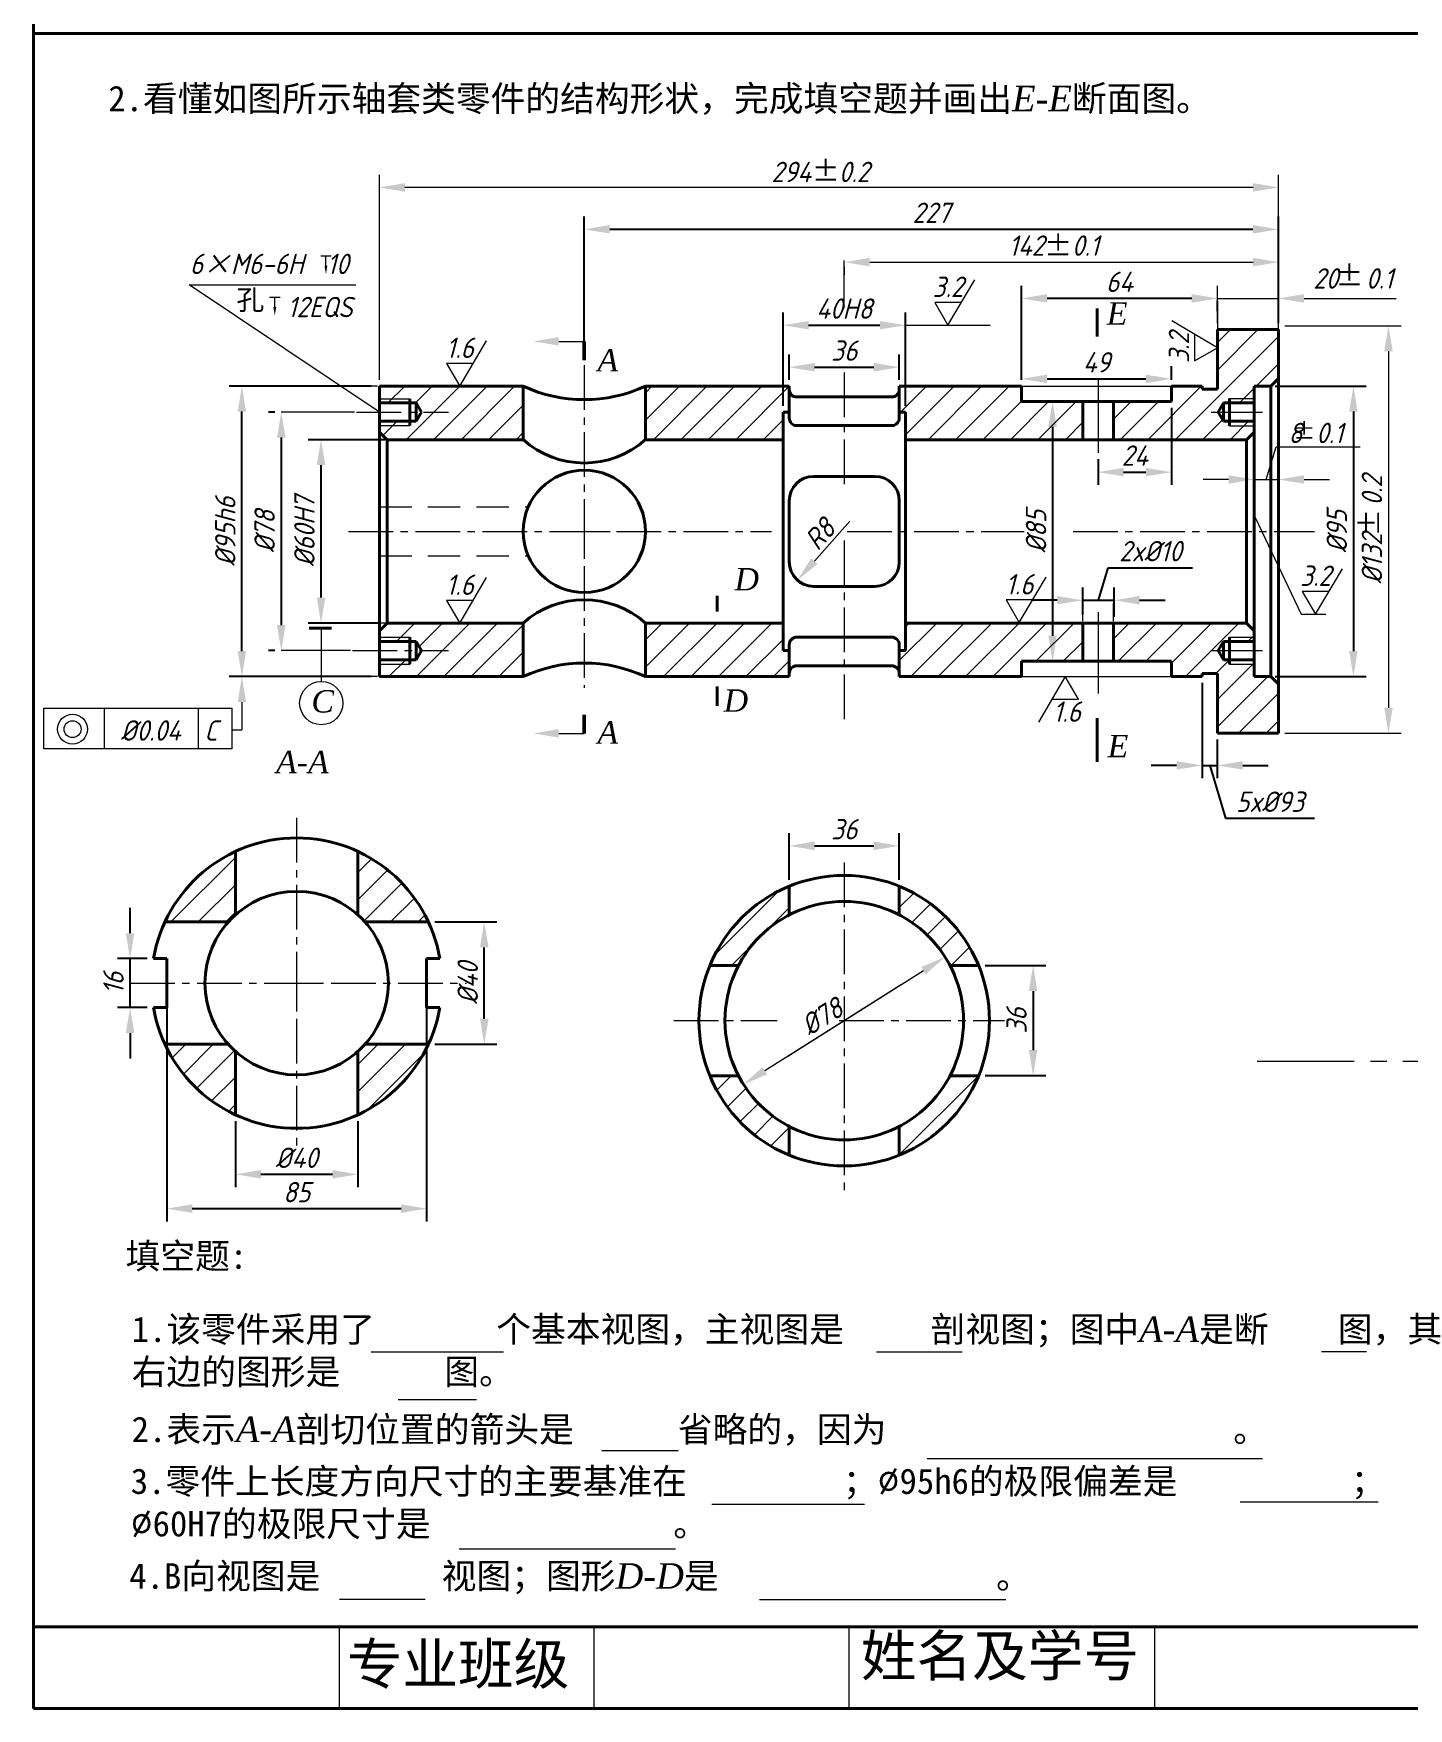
# Model space of a CAD drawing. Header units: millimetres. Extents: x -788 to 610, y 426 to 1022.
# Drawn here: x 384.7 to 519.6, y 426 to 590.4 of the extents above; entities that cross this region are included whole.
import ezdxf

# ---------------------------------------------------------------- set-up
doc = ezdxf.new("R2010")
doc.units = ezdxf.units.MM
doc.linetypes.add('CENTER2', pattern=[28.575, 19.05, -3.175, 3.175, -3.175])
doc.linetypes.add('HIDDEN2', pattern=[4.7625, 3.175, -1.5875])
doc.layers.get('0').update_dxf_attribs({"lineweight": 13})
for name, color, linetype, lineweight in [('出图', 7, 'Continuous', 13), ('剖面线', 7, 'Continuous', 9), ('图', 7, 'Continuous', 13), ('点画线', 7, 'CENTER2', 15), ('粗线', 7, 'Continuous', 40), ('细实线', 7, 'Continuous', 15), ('细线', 7, 'Continuous', 13)]:
    doc.layers.add(name, color=color, linetype=linetype, lineweight=lineweight)
doc.styles.get("Standard").update_dxf_attribs({"font": 'txt.shx'})
doc.styles.add('style1', font='SIMFANG.TTF', dxfattribs={"height": 2.5})
doc.styles.add('数字', font='isocp.shx', dxfattribs={"oblique": 15, "height": 2})
doc.dimstyles.new('ISO-25', dxfattribs={"dimtxt": 2, "dimasz": 2.5, "dimexe": 1.25, "dimexo": 0.625, "dimtad": 1, "dimdsep": 46, "dimtxsty": '数字', "dimcen": 2.5, "dimadec": 0, "dimazin": 0, "dimtfac": 1, "dimtmove": 0, "dimatfit": 3, "dimfxl": 0, "dimarcsym": 0})

# ---------------------------------------------------------------- blocks, each defined once
blk = doc.blocks.new('*D14')
at = {"layer": 'Defpoints', "color": 0, "linetype": 'Continuous'}
for p in [(477.4, 498.95), (477.4, 488.15), (482.74, 488.15)]:
    blk.add_point(p, dxfattribs=at)
at = {"layer": '出图', "color": 0, "linetype": 'Continuous', "lineweight": -2}
for p, q in [((478.03, 498.95), (483.99, 498.95)), ((482.74, 496.45), (482.74, 490.65)), ((478.03, 488.15), (483.99, 488.15))]:
    blk.add_line(p, q, dxfattribs=at)
at = {"layer": '出图', "color": 0, "linetype": 'Continuous'}
for points in [[(482.32, 496.45), (483.15, 496.45), (482.74, 498.95)], [(482.32, 490.65), (483.15, 490.65), (482.74, 488.15)]]:
    blk.add_solid(points, dxfattribs=at)
at = {"layer": '出图', "color": 0, "linetype": 'Continuous', "insert": (481.11, 493.55), "char_height": 2, "attachment_point": 5, "rotation": 90, "style": '数字'}
blk.add_mtext('36', dxfattribs=at)
blk = doc.blocks.new('*D15')
at = {"layer": 'Defpoints', "color": 0, "linetype": 'Continuous'}
for p in [(469.61, 510.7), (458.81, 506.73), (469.61, 506.73)]:
    blk.add_point(p, dxfattribs=at)
at = {"layer": '出图', "color": 0, "linetype": 'Continuous', "lineweight": -2}
for p, q in [((458.81, 507.36), (458.81, 511.95)), ((469.61, 507.36), (469.61, 511.95)), ((461.31, 510.7), (467.11, 510.7))]:
    blk.add_line(p, q, dxfattribs=at)
at = {"layer": '出图', "color": 0, "linetype": 'Continuous'}
for points in [[(461.31, 511.12), (461.31, 510.28), (458.81, 510.7)], [(467.11, 511.12), (467.11, 510.28), (469.61, 510.7)]]:
    blk.add_solid(points, dxfattribs=at)
at = {"layer": '出图', "color": 0, "linetype": 'Continuous', "insert": (464.21, 512.33), "char_height": 2, "attachment_point": 5, "style": '数字'}
blk.add_mtext('36', dxfattribs=at)
blk = doc.blocks.new('*D18')
at = {"layer": 'Defpoints', "color": 0, "linetype": 'Continuous'}
for p in [(481.61, 554.31), (481.61, 528.81), (484.65, 528.81)]:
    blk.add_point(p, dxfattribs=at)
at = {"layer": '出图', "color": 0, "linetype": 'Continuous', "lineweight": -2}
for p, q in [((482.24, 554.31), (485.9, 554.31)), ((484.65, 551.81), (484.65, 531.31)), ((482.24, 528.81), (485.9, 528.81))]:
    blk.add_line(p, q, dxfattribs=at)
at = {"layer": '出图', "color": 0, "linetype": 'Continuous'}
for points in [[(484.23, 551.81), (485.07, 551.81), (484.65, 554.31)], [(484.23, 531.31), (485.07, 531.31), (484.65, 528.81)]]:
    blk.add_solid(points, dxfattribs=at)
at = {"layer": '出图', "color": 0, "linetype": 'Continuous', "insert": (483.03, 541.56), "char_height": 2, "attachment_point": 5, "rotation": 90, "style": '数字'}
blk.add_mtext('%%C85', dxfattribs=at)
blk = doc.blocks.new('*D19')
at = {"layer": 'Defpoints', "color": 0, "linetype": 'Continuous'}
for p in [(481.61, 564.42), (500.81, 564.8), (481.61, 555.81)]:
    blk.add_point(p, dxfattribs=at)
at = {"layer": '出图', "color": 0, "linetype": 'Continuous', "lineweight": -2}
for p, q in [((481.61, 556.44), (481.61, 565.67)), ((498.31, 564.42), (484.11, 564.42)), ((500.81, 564.17), (500.81, 563.17))]:
    blk.add_line(p, q, dxfattribs=at)
at = {"layer": '出图', "color": 0, "linetype": 'Continuous'}
for points in [[(484.11, 564.84), (484.11, 564.01), (481.61, 564.42)], [(498.31, 564.84), (498.31, 564.01), (500.81, 564.42)]]:
    blk.add_solid(points, dxfattribs=at)
at = {"layer": '出图', "color": 0, "linetype": 'Continuous', "insert": (491.21, 566.05), "char_height": 2, "attachment_point": 5, "style": '数字'}
blk.add_mtext('64', dxfattribs=at)
blk = doc.blocks.new('*D20')
at = {"layer": 'Defpoints', "color": 0, "linetype": 'Continuous'}
for p in [(438.71, 571.2), (506.81, 561.36), (438.71, 557.86)]:
    blk.add_point(p, dxfattribs=at)
at = {"layer": '出图', "color": 0, "linetype": 'Continuous', "lineweight": -2}
for p, q in [((438.71, 558.48), (438.71, 572.45)), ((506.81, 561.99), (506.81, 572.45)), ((504.31, 571.2), (441.21, 571.2))]:
    blk.add_line(p, q, dxfattribs=at)
at = {"layer": '出图', "color": 0, "linetype": 'Continuous'}
for points in [[(441.21, 571.62), (441.21, 570.79), (438.71, 571.2)], [(504.31, 571.62), (504.31, 570.79), (506.81, 571.2)]]:
    blk.add_solid(points, dxfattribs=at)
at = {"layer": '出图', "color": 0, "linetype": 'Continuous', "insert": (472.76, 572.83), "char_height": 2, "attachment_point": 5, "style": '数字'}
blk.add_mtext('227', dxfattribs=at)
blk = doc.blocks.new('*D21')
at = {"layer": 'Defpoints', "color": 0, "linetype": 'Continuous'}
for p in [(496.31, 554.31), (489.11, 549.27), (496.31, 547.37)]:
    blk.add_point(p, dxfattribs=at)
at = {"layer": '出图', "color": 0, "linetype": 'Continuous', "lineweight": -2}
for p, q in [((496.31, 553.69), (496.31, 546.12)), ((489.11, 548.64), (489.11, 546.12)), ((491.61, 547.37), (493.81, 547.37))]:
    blk.add_line(p, q, dxfattribs=at)
at = {"layer": '出图', "color": 0, "linetype": 'Continuous'}
for points in [[(491.61, 547.79), (491.61, 546.96), (489.11, 547.37)], [(493.81, 547.79), (493.81, 546.96), (496.31, 547.37)]]:
    blk.add_solid(points, dxfattribs=at)
at = {"layer": '出图', "color": 0, "linetype": 'Continuous', "insert": (492.71, 549), "char_height": 2, "attachment_point": 5, "style": '数字'}
blk.add_mtext('24', dxfattribs=at)
blk = doc.blocks.new('*D27')
at = {"layer": 'Defpoints', "color": 0, "linetype": 'Continuous'}
for p in [(412.89, 550.56), (419.78, 550.56), (419.36, 532.56)]:
    blk.add_point(p, dxfattribs=at)
at = {"layer": '点画线', "color": 0, "linetype": 'Continuous', "lineweight": -2}
for p, q in [((419.15, 550.56), (411.64, 550.56)), ((412.89, 535.06), (412.89, 548.06)), ((418.74, 532.56), (411.64, 532.56))]:
    blk.add_line(p, q, dxfattribs=at)
at = {"layer": '点画线', "color": 0, "linetype": 'Continuous'}
for points in [[(412.47, 548.06), (413.31, 548.06), (412.89, 550.56)], [(412.47, 535.06), (413.31, 535.06), (412.89, 532.56)]]:
    blk.add_solid(points, dxfattribs=at)
at = {"layer": '点画线', "color": 0, "linetype": 'Continuous', "insert": (411.26, 541.56), "char_height": 2, "attachment_point": 5, "rotation": 90, "style": '数字'}
blk.add_mtext('%%c60H7', dxfattribs=at)
blk = doc.blocks.new('*D28')
at = {"layer": 'Defpoints', "color": 0, "linetype": 'Continuous'}
for p in [(408.99, 553.26), (408.99, 529.86), (408.99, 529.86)]:
    blk.add_point(p, dxfattribs=at)
at = {"layer": '点画线', "color": 0, "linetype": 'Continuous', "lineweight": -2}
for p, q in [((408.36, 553.26), (407.74, 553.26)), ((408.99, 550.76), (408.99, 532.36)), ((408.36, 529.86), (407.74, 529.86))]:
    blk.add_line(p, q, dxfattribs=at)
at = {"layer": '点画线', "color": 0, "linetype": 'Continuous'}
for points in [[(408.57, 550.76), (409.41, 550.76), (408.99, 553.26)], [(408.57, 532.36), (409.41, 532.36), (408.99, 529.86)]]:
    blk.add_solid(points, dxfattribs=at)
at = {"layer": '点画线', "color": 0, "linetype": 'Continuous', "insert": (407.36, 541.56), "char_height": 2, "attachment_point": 5, "rotation": 90, "style": '数字'}
blk.add_mtext('%%c78', dxfattribs=at)
blk = doc.blocks.new('*D29')
at = {"layer": 'Defpoints', "color": 0, "linetype": 'Continuous'}
for p in [(405.13, 555.81), (418.43, 555.81), (418.43, 527.31)]:
    blk.add_point(p, dxfattribs=at)
at = {"layer": '点画线', "color": 0, "linetype": 'Continuous', "lineweight": -2}
for p, q in [((417.8, 555.81), (403.88, 555.81)), ((405.13, 529.81), (405.13, 553.31)), ((417.8, 527.31), (403.88, 527.31))]:
    blk.add_line(p, q, dxfattribs=at)
at = {"layer": '点画线', "color": 0, "linetype": 'Continuous'}
for points in [[(404.71, 553.31), (405.54, 553.31), (405.13, 555.81)], [(404.71, 529.81), (405.54, 529.81), (405.13, 527.31)]]:
    blk.add_solid(points, dxfattribs=at)
at = {"layer": '点画线', "color": 0, "linetype": 'Continuous', "insert": (403.5, 541.56), "char_height": 2, "attachment_point": 5, "rotation": 90, "style": '数字'}
blk.add_mtext('%%c95h6', dxfattribs=at)
blk = doc.blocks.new('*D30')
at = {"layer": 'Defpoints', "color": 0, "linetype": 'Continuous'}
for p in [(423.42, 503.23), (428.9, 503.23), (423.42, 491.23)]:
    blk.add_point(p, dxfattribs=at)
at = {"layer": '点画线', "color": 0, "linetype": 'Continuous', "lineweight": -2}
for p, q in [((424.05, 503.23), (430.15, 503.23)), ((428.9, 493.73), (428.9, 500.73)), ((424.05, 491.23), (430.15, 491.23))]:
    blk.add_line(p, q, dxfattribs=at)
at = {"layer": '点画线', "color": 0, "linetype": 'Continuous'}
for points in [[(428.48, 500.73), (429.32, 500.73), (428.9, 503.23)], [(428.48, 493.73), (429.32, 493.73), (428.9, 491.23)]]:
    blk.add_solid(points, dxfattribs=at)
at = {"layer": '点画线', "color": 0, "linetype": 'Continuous', "insert": (427.28, 497.23), "char_height": 2, "attachment_point": 5, "rotation": 90, "style": '数字'}
blk.add_mtext('%%c40', dxfattribs=at)
blk = doc.blocks.new('*D31')
at = {"layer": 'Defpoints', "color": 0, "linetype": 'Continuous'}
for p in [(404.5, 484.3), (416.5, 484.3), (416.5, 478.47)]:
    blk.add_point(p, dxfattribs=at)
at = {"layer": '点画线', "color": 0, "linetype": 'Continuous', "lineweight": -2}
for p, q in [((404.5, 483.68), (404.5, 477.22)), ((416.5, 483.68), (416.5, 477.22)), ((407, 478.47), (414, 478.47))]:
    blk.add_line(p, q, dxfattribs=at)
at = {"layer": '点画线', "color": 0, "linetype": 'Continuous'}
for points in [[(407, 478.88), (407, 478.05), (404.5, 478.47)], [(414, 478.88), (414, 478.05), (416.5, 478.47)]]:
    blk.add_solid(points, dxfattribs=at)
at = {"layer": '点画线', "color": 0, "linetype": 'Continuous', "insert": (410.5, 480.09), "char_height": 2, "attachment_point": 5, "style": '数字'}
blk.add_mtext('%%c40', dxfattribs=at)
blk = doc.blocks.new('*D32')
at = {"layer": 'Defpoints', "color": 0, "linetype": 'Continuous'}
for p in [(397.75, 495.45), (423.25, 495.45), (423.25, 475.1)]:
    blk.add_point(p, dxfattribs=at)
at = {"layer": '点画线', "color": 0, "linetype": 'Continuous', "lineweight": -2}
for p, q in [((397.75, 494.83), (397.75, 473.85)), ((423.25, 494.83), (423.25, 473.85)), ((400.25, 475.1), (420.75, 475.1))]:
    blk.add_line(p, q, dxfattribs=at)
at = {"layer": '点画线', "color": 0, "linetype": 'Continuous'}
for points in [[(400.25, 475.52), (400.25, 474.68), (397.75, 475.1)], [(420.75, 475.52), (420.75, 474.68), (423.25, 475.1)]]:
    blk.add_solid(points, dxfattribs=at)
at = {"layer": '点画线', "color": 0, "linetype": 'Continuous', "insert": (410.5, 476.72), "char_height": 2, "attachment_point": 5, "style": '数字'}
blk.add_mtext('85', dxfattribs=at)
blk = doc.blocks.new('*D33')
at = {"layer": 'Defpoints', "color": 0, "linetype": 'Continuous'}
for p in [(394.16, 499.63), (396.45, 499.63), (396.45, 494.83)]:
    blk.add_point(p, dxfattribs=at)
at = {"layer": '点画线', "color": 0, "linetype": 'Continuous', "lineweight": -2}
for p, q in [((394.16, 502.13), (394.16, 504.63)), ((395.83, 499.63), (392.91, 499.63)), ((394.16, 494.83), (394.16, 499.63)), ((395.83, 494.83), (392.91, 494.83)), ((394.16, 492.33), (394.16, 489.83))]:
    blk.add_line(p, q, dxfattribs=at)
at = {"layer": '点画线', "color": 0, "linetype": 'Continuous'}
for points in [[(393.74, 502.13), (394.58, 502.13), (394.16, 499.63)], [(393.74, 492.33), (394.58, 492.33), (394.16, 494.83)]]:
    blk.add_solid(points, dxfattribs=at)
at = {"layer": '点画线', "color": 0, "linetype": 'Continuous', "insert": (392.53, 497.23), "char_height": 2, "attachment_point": 5, "rotation": 90, "style": '数字'}
blk.add_mtext('16', dxfattribs=at)
blk = doc.blocks.new('*D34')
at = {"layer": 'Defpoints', "color": 0, "linetype": 'Continuous'}
for p in [(469.61, 557.67), (458.81, 555.81), (469.61, 555.81)]:
    blk.add_point(p, dxfattribs=at)
at = {"layer": '点画线', "color": 0, "linetype": 'Continuous', "lineweight": -2}
for p, q in [((458.81, 556.44), (458.81, 558.92)), ((469.61, 556.44), (469.61, 558.92)), ((461.31, 557.67), (467.11, 557.67))]:
    blk.add_line(p, q, dxfattribs=at)
at = {"layer": '点画线', "color": 0, "linetype": 'Continuous'}
for points in [[(461.31, 558.09), (461.31, 557.25), (458.81, 557.67)], [(467.11, 558.09), (467.11, 557.25), (469.61, 557.67)]]:
    blk.add_solid(points, dxfattribs=at)
at = {"layer": '点画线', "color": 0, "linetype": 'Continuous', "insert": (464.21, 559.3), "char_height": 2, "attachment_point": 5, "style": '数字'}
blk.add_mtext('36', dxfattribs=at)
blk = doc.blocks.new('*D35')
at = {"layer": 'Defpoints', "color": 0, "linetype": 'Continuous'}
for p in [(470.21, 561.79), (458.21, 553.26), (470.21, 553.26)]:
    blk.add_point(p, dxfattribs=at)
at = {"layer": '点画线', "color": 0, "linetype": 'Continuous', "lineweight": -2}
for p, q in [((458.21, 553.89), (458.21, 563.04)), ((470.21, 553.89), (470.21, 563.04)), ((460.71, 561.79), (467.71, 561.79))]:
    blk.add_line(p, q, dxfattribs=at)
at = {"layer": '点画线', "color": 0, "linetype": 'Continuous'}
for points in [[(460.71, 562.21), (460.71, 561.38), (458.21, 561.79)], [(467.71, 562.21), (467.71, 561.38), (470.21, 561.79)]]:
    blk.add_solid(points, dxfattribs=at)
at = {"layer": '点画线', "color": 0, "linetype": 'Continuous', "insert": (464.21, 563.42), "char_height": 2, "attachment_point": 5, "style": '数字'}
blk.add_mtext('40H8', dxfattribs=at)
blk = doc.blocks.new('*D36')
at = {"layer": 'Defpoints', "color": 0, "linetype": 'Continuous'}
for p in [(490.68, 534.8), (487.61, 532.75), (490.68, 532.56)]:
    blk.add_point(p, dxfattribs=at)
at = {"layer": '细线', "color": 0, "linetype": 'Continuous', "lineweight": -2}
for p, q in [((489.15, 534.8), (490.1, 537.99)), ((490.1, 537.99), (498.39, 537.99)), ((487.61, 533.37), (487.61, 536.05)), ((490.68, 533.19), (490.68, 536.05)), ((485.11, 534.8), (482.61, 534.8)), ((487.61, 534.8), (490.68, 534.8)), ((487.61, 534.8), (490.68, 534.8)), ((493.18, 534.8), (495.68, 534.8))]:
    blk.add_line(p, q, dxfattribs=at)
at = {"layer": '细线', "color": 0, "linetype": 'Continuous'}
for points in [[(485.11, 535.22), (485.11, 534.39), (487.61, 534.8)], [(493.18, 535.22), (493.18, 534.39), (490.68, 534.8)]]:
    blk.add_solid(points, dxfattribs=at)
at = {"layer": '细线', "color": 0, "linetype": 'Continuous', "insert": (494.25, 539.62), "char_height": 2, "attachment_point": 5, "style": '数字'}
blk.add_mtext('2x%%c10', dxfattribs=at)
blk = doc.blocks.new('*D37')
at = {"layer": 'Defpoints', "color": 0, "linetype": 'Continuous'}
for p in [(499.31, 527.31), (500.81, 521.76), (500.81, 518.59)]:
    blk.add_point(p, dxfattribs=at)
at = {"layer": '细线', "color": 0, "linetype": 'Continuous', "lineweight": -2}
for p, q in [((499.31, 526.69), (499.31, 517.34)), ((500.81, 521.14), (500.81, 517.34)), ((496.81, 518.59), (494.31, 518.59)), ((499.31, 518.59), (500.81, 518.59)), ((499.31, 518.59), (500.81, 518.59)), ((500.06, 518.59), (501.62, 513.41)), ((503.31, 518.59), (505.81, 518.59)), ((501.62, 513.41), (510.34, 513.41))]:
    blk.add_line(p, q, dxfattribs=at)
at = {"layer": '细线', "color": 0, "linetype": 'Continuous'}
for points in [[(496.81, 519.01), (496.81, 518.18), (499.31, 518.59)], [(503.31, 519.01), (503.31, 518.18), (500.81, 518.59)]]:
    blk.add_solid(points, dxfattribs=at)
at = {"layer": '细线', "color": 0, "linetype": 'Continuous', "insert": (505.98, 515.03), "char_height": 2, "attachment_point": 5, "style": '数字'}
blk.add_mtext('5x%%c93', dxfattribs=at)
blk = doc.blocks.new('*D38')
at = {"layer": 'Defpoints', "color": 0, "linetype": 'Continuous'}
for p in [(505.85, 555.81), (505.85, 527.31), (514.16, 527.31)]:
    blk.add_point(p, dxfattribs=at)
at = {"layer": '细线', "color": 0, "linetype": 'Continuous', "lineweight": -2}
for p, q in [((506.48, 555.81), (515.41, 555.81)), ((514.16, 553.31), (514.16, 529.81)), ((506.48, 527.31), (515.41, 527.31))]:
    blk.add_line(p, q, dxfattribs=at)
at = {"layer": '细线', "color": 0, "linetype": 'Continuous'}
for points in [[(513.74, 553.31), (514.57, 553.31), (514.16, 555.81)], [(513.74, 529.81), (514.57, 529.81), (514.16, 527.31)]]:
    blk.add_solid(points, dxfattribs=at)
at = {"layer": '细线', "color": 0, "linetype": 'Continuous', "insert": (512.53, 541.56), "char_height": 2, "attachment_point": 5, "rotation": 90, "style": '数字'}
blk.add_mtext('%%c95', dxfattribs=at)
blk = doc.blocks.new('*D39')
at = {"layer": 'Defpoints', "color": 0, "linetype": 'Continuous'}
for p in [(481.61, 555.81), (496.31, 556.53), (496.31, 555.81)]:
    blk.add_point(p, dxfattribs=at)
at = {"layer": '细线', "color": 0, "linetype": 'Continuous', "lineweight": -2}
for p, q in [((481.61, 556.44), (481.61, 557.78)), ((496.31, 556.44), (496.31, 557.78)), ((484.11, 556.53), (493.81, 556.53))]:
    blk.add_line(p, q, dxfattribs=at)
at = {"layer": '细线', "color": 0, "linetype": 'Continuous'}
for points in [[(484.11, 556.94), (484.11, 556.11), (481.61, 556.53)], [(493.81, 556.94), (493.81, 556.11), (496.31, 556.53)]]:
    blk.add_solid(points, dxfattribs=at)
at = {"layer": '细线', "color": 0, "linetype": 'Continuous', "insert": (488.96, 558.15), "char_height": 2, "attachment_point": 5, "style": '数字'}
blk.add_mtext('49', dxfattribs=at)

msp = doc.modelspace()

# ---------------------------------------------------------------- hatches: boundary and pattern name
at = {"layer": '剖面线', "linetype": 'Continuous'}
h = msp.add_hatch(dxfattribs=at)
h.set_pattern_fill('ANSI31', color=256, scale=0.6, style=0)
h.paths.add_polyline_path([(432.714, 555.81), (418.614, 555.81), (418.614, 554.46), (421.614, 554.46), (421.614, 554.16), (422.214, 554.16), (422.733, 553.26), (422.214, 552.36), (421.614, 552.36), (421.614, 552.06), (418.614, 552.06), (418.614, 551.31), (419.364, 550.56), (432.714, 550.56)])
h.paths.add_polyline_path([(432.714, 532.56), (419.364, 532.56), (418.614, 531.81), (418.614, 531.06), (421.614, 531.06), (421.614, 530.76), (422.214, 530.76), (422.733, 529.86), (422.214, 528.96), (421.614, 528.96), (421.614, 528.66), (418.614, 528.66), (418.614, 527.31), (432.714, 527.31)])
h.paths.add_polyline_path([(458.814, 529.86), (458.214, 529.86), (458.214, 532.56), (444.714, 532.56), (444.714, 527.312), (458.814, 527.312)])
h.paths.add_polyline_path([(458.814, 555.81), (444.714, 555.81), (444.714, 550.56), (458.214, 550.56), (458.214, 553.26), (458.814, 553.26)])
h.paths.add_polyline_path([(487.614, 554.31), (481.614, 554.31), (481.614, 555.81), (469.614, 555.81), (469.614, 553.26), (470.214, 553.26), (470.214, 550.56), (487.614, 550.56)])
h.paths.add_polyline_path([(487.614, 532.56), (470.214, 532.56), (470.214, 529.86), (469.614, 529.86), (469.614, 527.31), (481.614, 527.31), (481.614, 528.81), (487.614, 528.81)])
h.paths.add_polyline_path([(504.414, 531.81), (503.664, 532.56), (490.614, 532.56), (490.614, 528.81), (496.314, 528.81), (496.314, 527.31), (499.314, 527.31), (499.314, 527.61), (500.814, 527.61), (500.814, 521.76), (506.814, 521.76), (506.814, 526.56), (506.064, 527.31), (504.414, 527.31), (504.414, 528.66), (502.014, 528.66), (502.014, 528.96), (501.414, 528.96), (500.894, 529.86), (501.414, 530.76), (502.014, 530.76), (502.014, 531.06), (504.414, 531.06)])
h.paths.add_polyline_path([(501.414, 554.16), (502.014, 554.16), (502.014, 554.46), (504.414, 554.46), (504.414, 555.81), (506.064, 555.81), (506.814, 556.56), (506.814, 561.36), (500.814, 561.36), (500.814, 555.51), (499.314, 555.51), (499.314, 555.81), (496.314, 555.81), (496.314, 554.31), (490.614, 554.31), (490.614, 550.56), (503.664, 550.56), (504.414, 551.31), (504.414, 552.06), (502.014, 552.06), (502.014, 552.36), (501.414, 552.36), (500.894, 553.26)])
h.paths.add_polyline_path([(504.414, 554.46), (502.014, 554.46), (502.014, 554.16), (504.414, 554.16)], flags=16)
h.paths.add_polyline_path([(504.414, 552.36), (502.014, 552.36), (502.014, 552.06), (504.414, 552.06)], flags=17)
h.paths.add_polyline_path([(504.414, 531.06), (502.014, 531.06), (502.014, 530.76), (504.414, 530.76)], flags=16)
h.paths.add_polyline_path([(504.414, 528.96), (502.014, 528.96), (502.014, 528.66), (504.414, 528.66)], flags=17)
h.paths.add_polyline_path([(421.614, 554.46), (418.614, 554.46), (418.614, 554.16), (421.614, 554.16)], flags=16)
h.paths.add_polyline_path([(421.614, 552.36), (418.614, 552.36), (418.614, 552.06), (421.614, 552.06)], flags=16)
h.paths.add_polyline_path([(421.614, 531.06), (418.614, 531.06), (418.614, 530.76), (421.614, 530.76)], flags=16)
h.paths.add_polyline_path([(421.614, 528.96), (418.614, 528.96), (418.614, 528.66), (421.614, 528.66)], flags=16)
h = msp.add_hatch(dxfattribs=at)
h.set_pattern_fill('ANSI31', color=256, scale=0.6, style=0)
h.paths.add_polyline_path([(397.574, 491.229, 0.1772174), (404.499, 484.304), (404.499, 490.521, -0.0278424), (403.791, 491.229)])
h.paths.add_polyline_path([(404.499, 510.155, 0.1772174), (397.574, 503.229), (403.791, 503.229, -0.0278424), (404.499, 503.938)])
h.paths.add_polyline_path([(416.499, 510.155), (416.499, 503.938, -0.0278424), (417.207, 503.229), (423.424, 503.229, 0.1772174)])
h.paths.add_polyline_path([(417.207, 491.229, -0.0278424), (416.499, 490.521), (416.499, 484.304, 0.1772174), (423.424, 491.229)])
h = msp.add_hatch(dxfattribs=at)
h.set_pattern_fill('ANSI31', color=256, scale=0.6, style=0)
h.paths.add_polyline_path([(469.614, 506.733), (469.614, 503.925, -0.154036), (474.593, 498.945), (477.401, 498.945, 0.2010134)], flags=17)
h.paths.add_polyline_path([(469.614, 483.166), (469.614, 480.358, 0.2010134), (477.401, 488.145), (474.593, 488.145, -0.154036)], flags=17)
h.paths.add_polyline_path([(453.834, 488.145), (451.026, 488.145, 0.2010134), (458.814, 480.358), (458.814, 483.166, -0.154036)])
h.paths.add_polyline_path([(458.814, 503.925), (458.814, 506.733, 0.2010134), (451.026, 498.945), (453.834, 498.945, -0.154036)], flags=17)

# ---------------------------------------------------------------- linework, layer by layer
for p, q in [((414.687, 426.044), (414.687, 434.044)), ((439.687, 426.044), (439.687, 434.044)), ((464.687, 426.044), (464.687, 434.044)), ((494.687, 426.044), (494.687, 434.044))]:
    msp.add_line(p, q)
at = {"layer": '出图', "linetype": 'Continuous'}
for p, q in [((418.614, 556.435), (418.614, 576.564)), ((504.314, 575.314), (421.114, 575.314)), ((506.814, 557.185), (506.814, 576.564)), ((412.869, 568.602), (413.89, 568.602)), ((413.373, 567.637), (413.373, 568.602)), ((464.214, 563.46), (464.214, 568.132)), ((506.814, 561.735), (506.814, 568.132)), ((474.373, 561.795), (477.015, 566.255)), ((407.851, 564.536), (408.873, 564.536)), ((408.355, 563.57), (408.355, 564.536)), ((475.661, 564.025), (473.086, 564.025)), ((473.086, 564.025), (474.373, 561.795)), ((500.814, 564.047), (500.814, 561.36)), ((506.814, 561.548), (506.814, 564.797)), ((500.814, 559.577), (496.353, 562.218)), ((498.584, 560.864), (498.584, 558.289)), ((426.495, 555.81), (429.136, 560.27)), ((498.584, 558.289), (500.814, 559.577)), ((427.782, 558.04), (425.207, 558.04)), ((425.207, 558.04), (426.495, 555.81)), ((418.426, 555.81), (405.368, 555.81)), ((458.814, 555.81), (458.814, 555.498)), ((481.614, 555.81), (496.314, 555.81)), ((416.182, 553.26), (408.99, 553.26)), ((419.176, 550.56), (412.89, 550.56)), ((464.776, 542.565), (461.28, 538.635)), ((504.533, 542.938), (509.036, 533.422)), ((510.433, 533.441), (513.074, 537.901)), ((426.495, 532.56), (429.136, 537.02)), ((481.389, 532.604), (484.03, 537.064)), ((427.782, 534.79), (425.207, 534.79)), ((425.207, 534.79), (426.495, 532.56)), ((482.676, 534.834), (480.101, 534.834)), ((480.101, 534.834), (481.389, 532.604)), ((487.614, 532.748), (487.614, 534.505)), ((490.614, 532.748), (490.614, 534.505)), ((511.72, 535.671), (509.145, 535.671)), ((509.145, 535.671), (510.433, 533.441)), ((509.036, 533.422), (511.461, 533.422)), ((419.176, 532.56), (412.89, 532.56)), ((412.918, 532.051), (412.918, 526.782)), ((415.785, 529.86), (408.99, 529.86)), ((418.426, 527.31), (405.368, 527.31)), ((485.901, 527.31), (483.259, 522.85)), ((487.188, 525.08), (485.901, 527.31)), ((484.613, 525.08), (487.188, 525.08)), ((458.676, 490.047), (471.991, 498.459)), ((469.735, 497.033), (456.419, 488.621)), ((472.356, 450.57), (505.228, 450.57))]:
    msp.add_line(p, q, dxfattribs=at)
at = {"layer": '出图', "linetype": 'Continuous', "lineweight": 50}
for p, q in [((438.714, 560.21), (438.714, 558.374)), ((438.714, 523.571), (438.714, 521.736))]:
    msp.add_line(p, q, dxfattribs=at)
at = {"layer": '出图', "linetype": 'CENTER2', "ltscale": 0.23}
for p, q in [((438.714, 557.856), (438.714, 526.193)), ((464.214, 557.138), (464.214, 546.121)), ((416.37, 553.26), (425.409, 553.26)), ((415.576, 541.56), (457.071, 541.56)), ((464.499, 541.56), (481.865, 541.56)), ((486.658, 541.56), (510.352, 541.56)), ((464.214, 540.664), (464.214, 522.626)), ((415.973, 529.86), (425.409, 529.86))]:
    msp.add_line(p, q, dxfattribs=at)
at = {"layer": '出图', "linetype": 'Continuous', "ltscale": 0.23}
msp.add_line((489.114, 556.527), (489.114, 549.27), dxfattribs=at)
at = {"layer": '出图', "linetype": 'HIDDEN2'}
for p, q in [((418.614, 543.96), (433.214, 543.96)), ((418.614, 539.16), (433.214, 539.16))]:
    msp.add_line(p, q, dxfattribs=at)
at = {"layer": '出图', "linetype": 'CENTER2', "ltscale": 0.5}
msp.add_line((504.724, 489.585), (542.409, 489.585), dxfattribs=at)
at = {"layer": '出图', "linetype": 'Continuous'}
msp.add_circle((412.918, 524.71), 2.124, dxfattribs=at)
for points in [[(421.114, 575.731), (421.114, 574.897), (418.614, 575.314)], [(504.314, 575.731), (504.314, 574.897), (506.814, 575.314)], [(413.232, 567.637), (413.513, 567.637), (413.373, 566.795)], [(408.215, 563.57), (408.496, 563.57), (408.355, 562.728)], [(460.969, 538.912), (461.591, 538.358), (459.619, 536.767)], [(471.769, 498.811), (472.214, 498.107), (474.105, 499.794)], [(456.197, 488.974), (456.642, 488.269), (454.306, 487.286)]]:
    msp.add_solid(points, dxfattribs=at)
at = {"layer": '图', "linetype": 'Continuous'}
for p, q in [((417.813, 461.033), (430.779, 461.033)), ((467.382, 461.033), (475.793, 461.033)), ((440.421, 451.363), (447.922, 451.363))]:
    msp.add_line(p, q, dxfattribs=at)
at = {"layer": '点画线', "linetype": 'Continuous'}
for p, q in [((506.814, 565.047), (506.814, 569.23)), ((464.214, 567.507), (464.214, 566.73)), ((466.714, 567.98), (504.314, 567.98)), ((500.814, 561.985), (500.814, 565.672)), ((506.814, 561.985), (506.814, 565.672)), ((498.314, 564.422), (495.814, 564.422)), ((500.814, 564.422), (506.814, 564.422)), ((500.814, 564.422), (506.814, 564.422)), ((509.314, 564.422), (511.814, 564.422)), ((436.214, 560.21), (438.714, 560.21)), ((436.214, 521.736), (438.714, 521.736))]:
    msp.add_line(p, q, dxfattribs=at)
at = {"layer": '点画线', "linetype": 'Continuous', "ltscale": 0.23}
msp.add_line((489.114, 533.616), (489.114, 525.647), dxfattribs=at)
at = {"layer": '点画线', "linetype": 'CENTER2'}
msp.add_line((500.197, 529.86), (505.257, 529.86), dxfattribs=at)
at = {"layer": '点画线', "linetype": 'Continuous'}
for points in [[(466.714, 568.397), (466.714, 567.563), (464.214, 567.98)], [(504.314, 568.397), (504.314, 567.563), (506.814, 567.98)], [(498.314, 564.839), (498.314, 564.005), (500.814, 564.422)], [(509.314, 564.839), (509.314, 564.005), (506.814, 564.422)], [(436.214, 560.626), (436.214, 559.793), (433.714, 560.21)], [(436.214, 522.153), (436.214, 521.319), (433.714, 521.736)]]:
    msp.add_solid(points, dxfattribs=at)
at = {"layer": '粗线'}
for p, q in [((384.687, 426.044), (384.687, 755.419)), ((384.687, 590.419), (609.687, 590.419)), ((384.687, 434.044), (609.687, 434.044))]:
    msp.add_line(p, q, dxfattribs=at)
at = {"layer": '粗线', "linetype": 'Continuous', "lineweight": 40}
for p, q in [((489.039, 563.44), (489.039, 560.691)), ((489.039, 523.242), (489.039, 518.948))]:
    msp.add_line(p, q, dxfattribs=at)
at = {"layer": '粗线', "linetype": 'Continuous'}
for p, q in [((500.814, 561.36), (500.814, 555.51)), ((500.814, 561.36), (506.814, 561.36)), ((506.814, 561.36), (506.814, 521.76)), ((418.614, 555.81), (418.614, 527.31)), ((418.614, 555.81), (432.714, 555.81)), ((432.714, 555.81), (432.714, 550.56)), ((444.714, 555.81), (444.714, 550.56)), ((444.714, 555.81), (458.814, 555.81)), ((458.814, 555.81), (458.814, 552.69)), ((469.614, 555.81), (469.614, 555.498)), ((469.614, 555.81), (481.614, 555.81)), ((469.614, 555.81), (469.614, 552.69)), ((481.614, 555.81), (481.614, 554.31)), ((496.314, 555.81), (496.314, 554.31)), ((496.314, 555.81), (499.314, 555.81)), ((499.314, 555.81), (499.314, 555.51)), ((504.414, 555.81), (506.064, 555.81)), ((504.414, 555.81), (504.414, 527.31)), ((506.064, 555.81), (506.814, 556.56)), ((506.064, 555.81), (506.064, 527.31)), ((418.614, 554.16), (422.214, 554.16)), ((421.614, 554.582), (421.614, 551.939)), ((422.214, 554.16), (422.214, 552.36)), ((422.214, 554.16), (422.733, 553.26)), ((459.564, 554.748), (468.864, 554.748)), ((481.614, 554.31), (496.314, 554.31)), ((487.614, 554.31), (487.614, 550.56)), ((490.614, 554.31), (490.614, 550.56)), ((499.314, 555.51), (500.814, 555.51)), ((501.414, 554.16), (500.894, 553.26)), ((501.414, 554.16), (504.414, 554.16)), ((501.414, 554.16), (501.414, 552.36)), ((502.014, 554.59), (502.014, 551.931)), ((418.614, 552.36), (422.214, 552.36)), ((422.214, 552.36), (422.733, 553.26)), ((458.214, 529.86), (458.214, 553.26)), ((458.214, 553.26), (458.814, 553.26)), ((469.614, 553.26), (470.214, 553.26)), ((470.214, 529.86), (470.214, 553.26)), ((500.894, 553.26), (501.414, 552.36)), ((501.414, 552.36), (504.414, 552.36)), ((418.614, 551.31), (419.364, 550.56)), ((459.564, 551.94), (468.864, 551.94)), ((503.664, 550.56), (504.414, 551.31)), ((419.364, 550.56), (432.714, 550.56)), ((419.364, 550.56), (419.364, 532.56)), ((444.714, 550.56), (458.214, 550.56)), ((470.214, 550.56), (503.664, 550.56)), ((503.664, 550.56), (503.664, 532.56)), ((461.214, 546.96), (467.214, 546.96)), ((458.814, 544.56), (458.814, 538.56)), ((469.614, 544.56), (469.614, 538.56)), ((461.214, 536.16), (467.214, 536.16)), ((451.751, 535.23), (451.751, 533.691)), ((411.733, 532.051), (413.926, 532.051)), ((418.614, 531.81), (419.364, 532.56)), ((419.364, 532.56), (432.714, 532.56)), ((421.614, 531.182), (421.614, 528.539)), ((432.714, 532.56), (432.714, 527.31)), ((444.714, 532.56), (458.214, 532.56)), ((444.714, 532.56), (444.714, 527.31)), ((459.564, 531.181), (468.864, 531.181)), ((470.214, 532.56), (503.664, 532.56)), ((487.614, 532.56), (487.614, 528.81)), ((490.614, 532.56), (490.614, 528.81)), ((502.014, 531.19), (502.014, 528.531)), ((503.664, 532.56), (504.414, 531.81)), ((418.614, 530.76), (422.214, 530.76)), ((422.214, 530.76), (422.214, 528.96)), ((422.214, 530.76), (422.733, 529.86)), ((422.214, 528.96), (422.733, 529.86)), ((458.214, 529.86), (458.814, 529.86)), ((458.814, 527.31), (458.814, 530.431)), ((469.614, 527.31), (469.614, 530.431)), ((469.614, 529.86), (470.214, 529.86)), ((501.414, 530.76), (500.894, 529.86)), ((500.894, 529.86), (501.414, 528.96)), ((501.414, 530.76), (504.414, 530.76)), ((501.414, 530.76), (501.414, 528.96)), ((418.614, 528.96), (422.214, 528.96)), ((459.564, 528.373), (468.864, 528.373)), ((481.614, 528.81), (496.314, 528.81)), ((481.614, 528.81), (481.614, 527.31)), ((496.314, 528.81), (496.314, 527.31)), ((501.414, 528.96), (504.414, 528.96)), ((418.614, 527.31), (432.714, 527.31)), ((444.714, 527.312), (458.814, 527.312)), ((451.751, 526.345), (451.751, 524.45)), ((458.814, 527.31), (458.814, 527.623)), ((469.614, 527.31), (469.614, 527.623)), ((469.614, 527.31), (481.614, 527.31)), ((496.314, 527.31), (499.314, 527.31)), ((499.314, 527.61), (500.814, 527.61)), ((499.314, 527.61), (499.314, 527.31)), ((500.814, 527.61), (500.814, 521.76)), ((504.414, 527.31), (506.064, 527.31)), ((506.064, 527.31), (506.814, 526.56)), ((500.814, 521.76), (506.814, 521.76)), ((404.499, 510.155), (404.499, 503.938)), ((416.499, 510.155), (416.499, 503.938)), ((458.814, 506.733), (458.814, 503.925)), ((469.614, 506.733), (469.614, 503.925)), ((397.574, 503.229), (403.791, 503.229)), ((417.207, 503.229), (423.424, 503.229)), ((396.453, 499.629), (397.749, 499.629)), ((397.749, 499.629), (397.749, 494.829)), ((423.249, 499.629), (423.249, 494.829)), ((423.249, 499.629), (424.545, 499.629)), ((451.026, 498.945), (453.834, 498.945)), ((474.593, 498.945), (477.401, 498.945)), ((396.453, 494.829), (397.749, 494.829)), ((423.249, 494.829), (424.545, 494.829)), ((397.574, 491.229), (403.791, 491.229)), ((404.499, 490.521), (404.499, 484.304)), ((416.499, 490.521), (416.499, 484.304)), ((417.207, 491.229), (423.424, 491.229)), ((451.026, 488.145), (453.834, 488.145)), ((474.593, 488.145), (477.401, 488.145)), ((458.814, 483.166), (458.814, 480.358)), ((469.614, 483.166), (469.614, 480.358)), ((609.687, 426.044), (384.687, 426.044))]:
    msp.add_line(p, q, dxfattribs=at)
for centre, radius in [((438.714, 541.56), 6), ((464.214, 493.545), 14.25), ((410.499, 497.229), 9), ((464.214, 493.545), 11.7)]:
    msp.add_circle(centre, radius, dxfattribs=at)
for centre, radius, start, end in [((438.714, 568.736), 14.25, 245.09894, 294.90106), ((459.564, 555.498), 0.75, 180, 270), ((468.864, 555.498), 0.75, 270, 360), ((459.564, 552.69), 0.75, 180, 270), ((468.864, 552.69), 0.75, 270, 0), ((438.714, 557.269), 9, 228.18969, 311.81031), ((461.214, 544.56), 2.4, 90, 180), ((467.214, 544.56), 2.4, 0, 90), ((461.214, 538.56), 2.4, 180, 270), ((467.214, 538.56), 2.4, 270, 0), ((438.714, 525.852), 9, 48.18969, 131.81031), ((459.564, 530.431), 0.75, 90, 180), ((468.864, 530.431), 0.75, 0, 90), ((438.714, 514.385), 14.25, 65.09894, 114.90106), ((459.564, 527.623), 0.75, 90, 180), ((468.864, 527.623), 0.75, 0, 90), ((410.499, 497.229), 14.25, 9.69603, 170.30397), ((410.499, 497.229), 14.25, 189.69603, 350.30397)]:
    msp.add_arc(centre, radius, start, end, dxfattribs=at)
at = {"layer": '细实线', "linetype": 'CENTER2', "ltscale": 0.23}
for p, q in [((410.499, 513.437), (410.499, 480.766)), ((464.214, 509.054), (464.214, 476.522)), ((394.16, 497.229), (427.153, 497.229)), ((447.51, 493.545), (457.641, 493.545)), ((463.718, 493.545), (479.926, 493.545))]:
    msp.add_line(p, q, dxfattribs=at)
at = {"layer": '细线', "linetype": 'Continuous'}
for p, q in [((399.959, 565.746), (416.317, 565.746)), ((418.614, 553.26), (399.959, 565.746)), ((511.814, 564.422), (518.359, 564.422)), ((470.214, 561.795), (478.533, 561.795)), ((507.439, 561.735), (518.851, 561.735)), ((517.601, 559.235), (517.601, 524.26)), ((418.614, 554.582), (421.614, 554.582)), ((418.614, 551.939), (421.614, 551.939)), ((505.614, 546.654), (506.57, 549.841)), ((506.57, 549.841), (514.82, 549.841)), ((504.414, 542.185), (504.414, 547.904)), ((506.814, 542.185), (506.814, 547.904)), ((501.914, 546.654), (499.414, 546.654)), ((504.414, 546.654), (506.814, 546.654)), ((504.414, 546.654), (506.814, 546.654)), ((509.314, 546.654), (511.814, 546.654)), ((438.714, 543.664), (438.714, 538.895)), ((436.607, 541.56), (441.241, 541.56)), ((418.614, 531.182), (421.614, 531.182)), ((418.614, 528.539), (421.614, 528.539)), ((481.614, 527.31), (496.314, 527.31)), ((405.127, 524.81), (405.127, 522.092)), ((391.608, 524.209), (391.608, 520.209)), ((400.843, 524.209), (400.843, 520.209)), ((404.156, 522.092), (405.128, 522.092)), ((507.439, 521.76), (518.851, 521.76)), ((410.499, 499.333), (410.499, 494.564)), ((408.393, 497.229), (413.026, 497.229)), ((511.041, 461.09), (515.429, 461.09)), ((420.454, 456.383), (428.128, 456.383)), ((451.236, 446.108), (466.185, 446.108)), ((503.036, 446.322), (516.583, 446.322)), ((426.446, 441.7), (447.665, 441.7)), ((423.097, 436.738), (414.687, 436.738)), ((455.909, 436.738), (480.049, 436.738))]:
    msp.add_line(p, q, dxfattribs=at)
at = {"layer": '细线', "linetype": 'HIDDEN2'}
for p, q in [((502.014, 554.59), (504.414, 554.59)), ((502.014, 551.931), (504.414, 551.931)), ((502.014, 531.19), (504.414, 531.19)), ((502.014, 528.531), (504.414, 528.531))]:
    msp.add_line(p, q, dxfattribs=at)
at = {"layer": '细线', "linetype": 'CENTER2', "ltscale": 3}
msp.add_line((500.197, 553.26), (505.257, 553.26), dxfattribs=at)
at = {"layer": '细线', "linetype": 'Continuous'}
msp.add_lwpolyline([(385.703, 524.209), (404.156, 524.209), (404.156, 520.209), (385.703, 520.209)], close=True, dxfattribs=at)
for radius in [1.465, 0.831]:
    msp.add_circle((388.516, 522.153), radius, dxfattribs=at)
for points in [[(517.184, 559.235), (518.018, 559.235), (517.601, 561.735)], [(501.914, 547.07), (501.914, 546.237), (504.414, 546.654)], [(509.314, 547.07), (509.314, 546.237), (506.814, 546.654)], [(404.711, 524.81), (405.127, 527.31), (405.544, 524.81)], [(517.184, 524.26), (518.018, 524.26), (517.601, 521.76)]]:
    msp.add_solid(points, dxfattribs=at)

# ---------------------------------------------------------------- texts
at = {"insert": (392.024, 585.292), "char_height": 2.5, "attachment_point": 1}
msp.add_mtext('{\\f宋体|b0|i0|c134|p54;2.看懂如图所示轴套类零件的结构形状，完成填空题并画出\\fTimes New Roman|b0|i1|c0|p18;E-E\\f宋体|b0|i0|c134|p54;断面图\\f宋体|b0|i0|c134|p2;。}', dxfattribs=at)
at = {"char_height": 2.5, "attachment_point": 1}
for s, insert, width in [('{\\f黑体|b0|i0|c134|p2;填空题:}', (393.715, 471.706), 16.3591), ('{\\fSimSun|b0|i0|c134|p2;1.该零件采用了       个基本视图，主视图是     剖视图；图中\\fTimes New Roman|b0|i1|c0|p18;A-A\\fSimSun|b0|i0|c134|p2;是断    图，其右边的图形是      图。}', (394.315, 464.514), 129.84534), ('{\\f宋体|b0|i0|c134|p2;2.表示\\fTimes New Roman|b0|i1|c0|p18;A-A\\f宋体|b0|i0|c134|p2;剖切位置的箭头是      省略的，因为                    。}', (394.315, 454.688), 137.4246), ('{\\fSimSun|b0|i0|c134|p2;3.零件上长度方向尺寸的主要基准在         ；}%%C{\\fSimSun|b0|i0|c134|p2;95h6的极限偏差是          ；}%%C{\\fSimSun|b0|i0|c134|p2;60H7的极限尺寸是              。}', (394.228, 449.6), 127.42514), ('{\\f宋体|b0|i0|c134|p2;4.B向视图是       视图；图形\\fTimes New Roman|b0|i1|c0|p18;D-D\\f宋体|b0|i0|c134|p2;是                。}', (394.078, 440.3), 107.9455)]:
    msp.add_mtext(s, dxfattribs=dict(at, insert=insert, width=width))
at = {"char_height": 4, "attachment_point": 1, "style": 'style1'}
for s, insert, width in [('专业班级', (415.422, 432.423), 23.3701), ('姓名及学号', (465.851, 433.222), 29.8443)]:
    msp.add_mtext(s, dxfattribs=dict(at, insert=insert, width=width))
at = {"layer": '出图', "linetype": 'Continuous', "char_height": 2, "attachment_point": 5, "style": '数字'}
for s, insert in [('294{\\fSimSun|b0|i0|c134|p2;  }0.2', (461.869, 576.834)), ('3.2', (474.387, 565.561)), ('1.6', (426.509, 559.576)), ('3.2', (510.447, 537.207)), ('1.6', (426.509, 536.326)), ('1.6', (481.403, 536.37)), ('1.6', (486.056, 523.873))]:
    msp.add_mtext(s, dxfattribs=dict(at, insert=insert))
at = {"layer": '出图', "linetype": 'Continuous', "attachment_point": 5}
for insert, char_height in [((462.395, 576.939), 2), ((485.195, 569.605), 2), ((513.76, 566.668), 2), ((509.335, 551.43), 1.6)]:
    msp.add_mtext('{\\fSimSun|b0|i0|c134|p2;±}', dxfattribs=dict(at, insert=insert, char_height=char_height))
at = {"layer": '出图', "linetype": 'Continuous', "insert": (400.02, 568.811), "char_height": 2, "width": 25.5354, "attachment_point": 1, "style": '数字'}
msp.add_mtext('6{\\fSimSun|b0|i0|c134|p54;×}M6-6H  10\\P{\\fSimSun|b0|i0|c134|p2;\u3000\u3000}', dxfattribs=at)
at = {"layer": '出图', "linetype": 'Continuous', "char_height": 2.2, "attachment_point": 1}
for s, insert, width in [('{\\fTimes New Roman|b0|i1|c0|p18;E}', (489.966, 564.043), 15.9439), ('{\\fTimes New Roman|b0|i1|c0|p18;A}', (440.001, 559.455), 15.9439), ('{\\fTimes New Roman|b0|i1|c0|p18;D}', (453.454, 537.966), 15.9439), ('{\\fTimes New Roman|b0|i1|c0|p18;C}', (411.947, 525.982), 16.3688), ('{\\fTimes New Roman|b0|i1|c0|p18;D}', (452.388, 526.058), 15.9439), ('{\\fTimes New Roman|b0|i1|c0|p18;A}', (440.001, 522.92), 15.9439), ('{\\fTimes New Roman|b0|i1|c0|p18;E}', (490.047, 521.592), 15.9439), ('{\\fTimes New Roman|b0|i1|c0|p18;A-A}', (408.479, 520.029), 15.9439)]:
    msp.add_mtext(s, dxfattribs=dict(at, insert=insert, width=width))
at = {"layer": '出图', "linetype": 'Continuous', "insert": (497.048, 559.591), "char_height": 2, "attachment_point": 5, "rotation": 90, "style": '数字'}
msp.add_mtext('3.2', dxfattribs=at)
at = {"layer": '点画线', "linetype": 'Continuous', "char_height": 2, "attachment_point": 5, "style": '数字'}
for s, insert in [('142{\\fSimSun|b0|i0|c134|p2;  }0.1', (484.775, 569.605)), ('20{\\fSimSun|b0|i0|c134|p2;  }0.1', (514.135, 566.381))]:
    msp.add_mtext(s, dxfattribs=dict(at, insert=insert))
at = {"layer": '点画线', "linetype": 'Continuous', "insert": (462.015, 493.946), "char_height": 2, "attachment_point": 5, "rotation": 31.86014, "style": '数字'}
msp.add_mtext('%%c78', dxfattribs=at)
at = {"layer": '细线', "linetype": 'Continuous', "style": '数字', "oblique": 15}
msp.add_text('R8', height=2, rotation=48.35033, dxfattribs=at).set_placement((461.619, 539.553))
at = {"layer": '细线', "linetype": 'Continuous', "attachment_point": 1}
for s, insert, char_height, width, style in [('{\\H0.8x;孔} ', (404.593, 565.29), 2.5, 18.9441, 'style1'), ('12EQS', (409.586, 564.578), 2, 18.9441, '数字'), ('%%c0.04', (393.233, 523.024), 2, 8.00633, '数字'), ('C', (401.437, 523.024), 2, 2.65556, '数字')]:
    msp.add_mtext(s, dxfattribs=dict(at, insert=insert, char_height=char_height, width=width, style=style))
at = {"layer": '细线', "linetype": 'Continuous', "insert": (510.476, 551.221), "char_height": 2, "attachment_point": 5, "style": '数字'}
msp.add_mtext('8{\\fSimSun|b0|i0|c134|p2; }0.1', dxfattribs=at)
at = {"layer": '细线', "linetype": 'Continuous', "insert": (515.976, 541.748), "char_height": 2, "attachment_point": 5, "rotation": 90, "style": '数字'}
msp.add_mtext('%%c132{\\fSimSun|b0|i0|c134|p2;  }0.2', dxfattribs=at)
at = {"layer": '细线', "linetype": 'Continuous', "insert": (515.735, 542.41), "char_height": 2, "attachment_point": 5, "rotation": 90}
msp.add_mtext('{\\fSimSun|b0|i0|c134|p2;±}', dxfattribs=at)

# ---------------------------------------------------------------- dimensions: what is measured, and where the dimension line sits
at = {"layer": '出图', "linetype": 'Continuous'}
for base, p1, p2, text, picture, middle in [((438.714, 571.204), (506.814, 561.36), (438.714, 557.856), '227', '*D20', (472.764, 572.829)), ((481.614, 564.422), (500.814, 564.797), (481.614, 555.81), '64', '*D19', (491.214, 566.047)), ((496.314, 547.373), (489.114, 549.27), (496.314, 554.31), '24', '*D21', (492.714, 548.998))]:
    dim = msp.add_linear_dim(base=base, p1=p1, p2=p2, text=text, dimstyle='ISO-25', override={"dimtmove": 1}, dxfattribs=at)
    dim.commit()
    dim.dimension.update_dxf_attribs({"geometry": picture, "text_midpoint": middle})
dim = msp.add_linear_dim(base=(484.651, 528.81), p1=(481.614, 554.31), p2=(481.614, 528.81), angle=90, text='%%C85', dimstyle='ISO-25', override={"dimtmove": 1}, dxfattribs=at)
dim.commit()
dim.dimension.update_dxf_attribs({"geometry": '*D18', "text_midpoint": (483.026, 541.56)})
dim = msp.add_linear_dim(base=(469.614, 510.7), p1=(458.814, 506.733), p2=(469.614, 506.733), text='36', dimstyle='ISO-25', dxfattribs=at)
dim.commit()
dim.dimension.update_dxf_attribs({"geometry": '*D15', "text_midpoint": (464.214, 512.325)})
dim = msp.add_linear_dim(base=(482.735, 488.145), p1=(477.401, 498.945), p2=(477.401, 488.145), angle=90, text='36', dimstyle='ISO-25', dxfattribs=at)
dim.commit()
dim.dimension.update_dxf_attribs({"geometry": '*D14', "text_midpoint": (481.11, 493.545)})
at = {"layer": '点画线', "linetype": 'Continuous'}
for base, p1, p2, text, picture, middle in [((470.214, 561.795), (458.214, 553.26), (470.214, 553.26), '40H8', '*D35', (464.214, 563.42)), ((469.614, 557.67), (458.814, 555.81), (469.614, 555.81), '36', '*D34', (464.214, 559.295)), ((423.249, 475.099), (397.749, 495.454), (423.249, 495.454), '85', '*D32', (410.499, 476.724)), ((416.499, 478.467), (404.499, 484.304), (416.499, 484.304), '%%c40', '*D31', (410.499, 480.092))]:
    dim = msp.add_linear_dim(base=base, p1=p1, p2=p2, text=text, dimstyle='ISO-25', override={"dimdsep": 46, "dimtmove": 1}, dxfattribs=at)
    dim.commit()
    dim.dimension.update_dxf_attribs({"geometry": picture, "text_midpoint": middle})
for base, p1, p2, text, picture, middle in [((405.127, 555.81), (418.426, 527.31), (418.426, 555.81), '%%c95h6', '*D29', (403.502, 541.56)), ((408.99, 529.86), (408.99, 553.26), (408.99, 529.86), '%%c78', '*D28', (407.365, 541.56)), ((412.89, 550.56), (419.364, 532.56), (419.778, 550.56), '%%c60H7', '*D27', (411.265, 541.56)), ((394.16, 499.629), (396.453, 494.829), (396.453, 499.629), '16', '*D33', (392.535, 497.229)), ((428.9, 503.229), (423.424, 491.229), (423.424, 503.229), '%%c40', '*D30', (427.275, 497.229))]:
    dim = msp.add_linear_dim(base=base, p1=p1, p2=p2, angle=90, text=text, dimstyle='ISO-25', override={"dimdsep": 46, "dimtmove": 1}, dxfattribs=at)
    dim.commit()
    dim.dimension.update_dxf_attribs({"geometry": picture, "text_midpoint": middle})
at = {"layer": '细线', "linetype": 'Continuous'}
for base, p1, p2, text, picture, middle in [((496.314, 556.527), (481.614, 555.81), (496.314, 555.81), '49', '*D39', (488.964, 558.152)), ((490.683, 534.804), (487.614, 532.748), (490.683, 532.56), '2x%%c10', '*D36', (490.729, 539.617)), ((500.814, 518.594), (499.314, 527.31), (500.814, 521.76), '5x%%c93', '*D37', (502.245, 515.032))]:
    dim = msp.add_linear_dim(base=base, p1=p1, p2=p2, text=text, dimstyle='ISO-25', override={"dimdsep": 46, "dimtmove": 1}, dxfattribs=at)
    dim.commit()
    dim.dimension.update_dxf_attribs({"geometry": picture, "text_midpoint": middle})
dim = msp.add_linear_dim(base=(514.156, 527.31), p1=(505.85, 555.81), p2=(505.85, 527.31), angle=90, text='%%c95', dimstyle='ISO-25', override={"dimdsep": 46, "dimtmove": 1}, dxfattribs=at)
dim.commit()
dim.dimension.update_dxf_attribs({"geometry": '*D38', "text_midpoint": (512.531, 541.56)})

doc.saveas('drawing.dxf')
